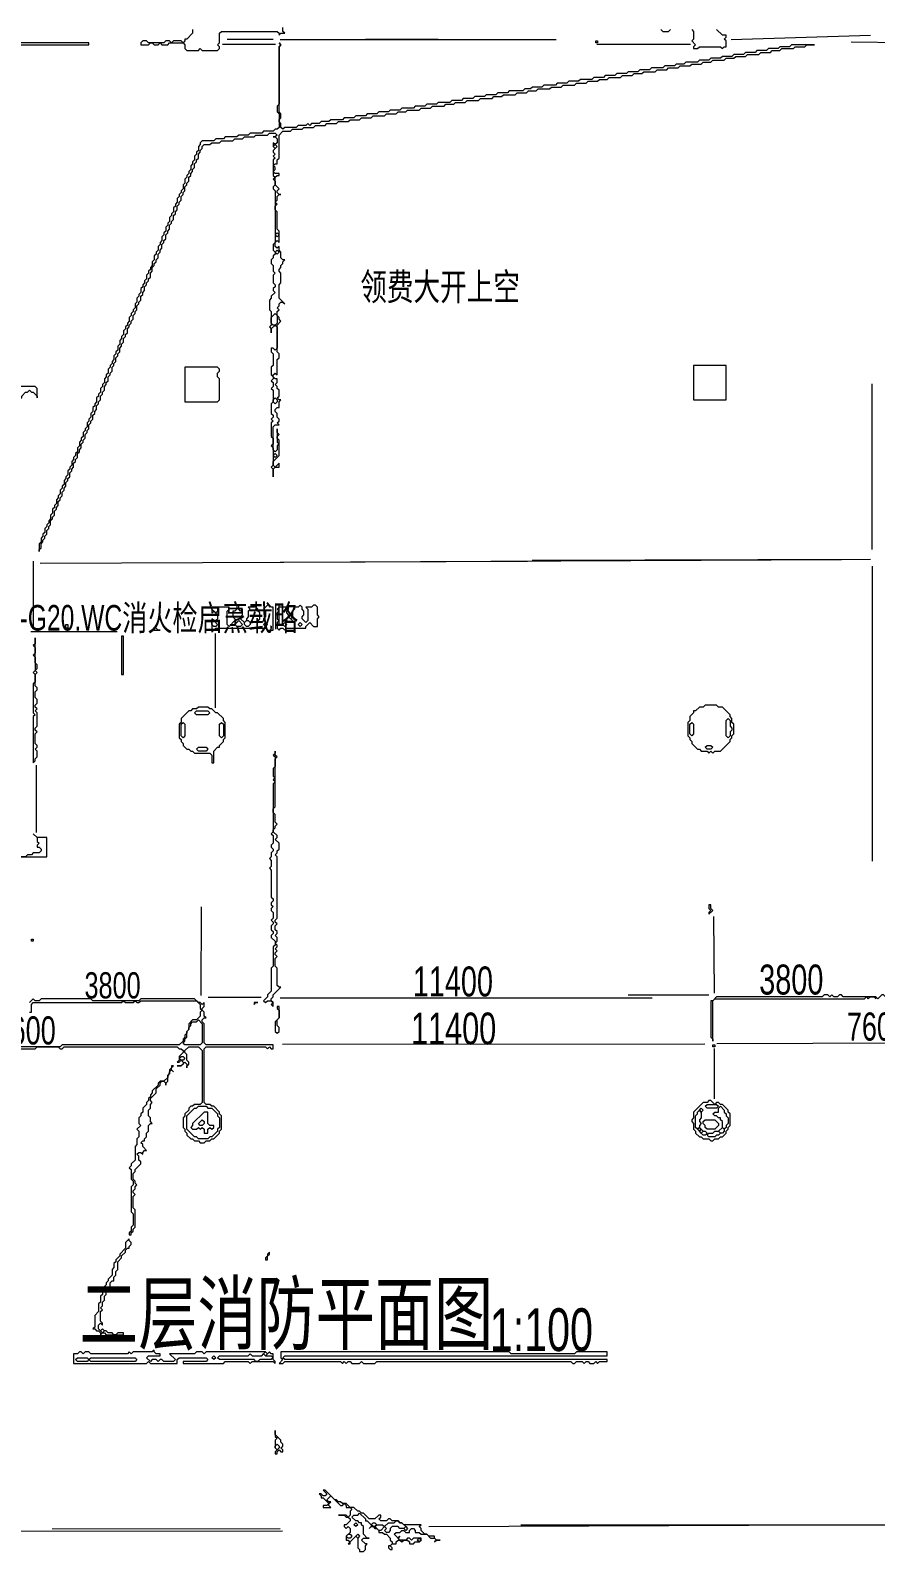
# Model space of a CAD drawing. Extents: x 10 to 1972, y 11 to 1392.
# Drawn here: x 865 to 1306, y 13 to 806 of the extents above; entities that cross this region are included whole.
import ezdxf

# ---------------------------------------------------------------- set-up
doc = ezdxf.new("R2010")
doc.units = 0
for name, color, linetype, lineweight in [('OCR_TEXT', 6, 'Continuous', 0), ('TRACE_CURVE', 6, 'Continuous', 0), ('TRACE_STRAIGHT', 5, 'Continuous', 0), ('TRACE_TEXT_SYMBOL', 6, 'Continuous', 0)]:
    doc.layers.add(name, color=color, linetype=linetype, lineweight=lineweight)
doc.styles.add('wqy-unicode', font='wqy-unicode.lff')

msp = doc.modelspace()

# ---------------------------------------------------------------- linework, layer by layer
at = {"layer": 'TRACE_CURVE', "color": 6}
for points in [[(995, 799), (996, 798), (995, 797), (995, 767), (994, 766), (994, 763), (995, 762), (995, 755), (994, 754), (993, 754), (992, 753), (987, 753), (986, 752), (980, 752), (979, 751), (974, 751), (973, 750), (967, 750), (966, 749), (962, 749), (961, 748), (955, 748), (954, 747), (954, 746), (953, 745), (953, 743), (952, 742), (952, 741), (951, 740), (951, 738), (950, 737), (950, 736), (949, 735), (949, 733), (948, 732), (948, 731), (947, 730), (947, 729), (946, 728), (946, 726), (945, 725), (945, 723), (944, 722), (944, 721), (943, 720), (943, 719), (942, 718), (942, 716), (941, 715), (941, 714), (940, 713), (940, 711), (939, 710), (939, 709), (938, 708), (938, 706), (937, 705), (937, 704), (936, 703), (936, 701), (935, 700), (935, 699), (934, 698), (934, 696)], [(1011, 756), (1010, 757), (1009, 756), (1005, 756), (1004, 755), (998, 755), (997, 754), (996, 755), (996, 757), (995, 758), (995, 759), (996, 760), (996, 762), (995, 763), (995, 797), (996, 798), (995, 799)], [(1149, 777), (1150, 778), (1155, 778), (1156, 779), (1161, 779), (1162, 780), (1166, 780), (1167, 781), (1173, 781), (1174, 782), (1179, 782), (1180, 783), (1184, 783), (1185, 784), (1191, 784), (1192, 785), (1197, 785), (1198, 786), (1203, 786), (1204, 787), (1209, 787), (1210, 788), (1215, 788), (1216, 789), (1220, 789), (1221, 790), (1227, 790), (1228, 791), (1232, 791), (1233, 792), (1238, 792), (1239, 793), (1245, 793), (1246, 794), (1251, 794), (1252, 795), (1256, 795), (1257, 796), (1263, 796), (1264, 797), (1269, 797), (1270, 798), (1274, 798), (1262, 798), (1261, 797), (1256, 797), (1255, 796), (1250, 796), (1249, 795), (1244, 795), (1243, 794), (1238, 794), (1237, 793), (1232, 793), (1231, 792), (1226, 792), (1225, 791), (1220, 791), (1219, 790), (1214, 790), (1213, 789), (1207, 789), (1206, 788), (1202, 788)], [(1202, 788), (1201, 787), (1196, 787), (1195, 786), (1189, 786), (1188, 785), (1183, 785), (1182, 784), (1177, 784), (1176, 783), (1171, 783), (1170, 782), (1165, 782), (1164, 781), (1159, 781), (1158, 780), (1152, 780), (1151, 779), (1146, 779), (1145, 778), (1140, 778), (1139, 777), (1133, 777), (1132, 776), (1127, 776), (1126, 775), (1123, 775), (1122, 774), (1115, 774), (1114, 773), (1109, 773), (1108, 772), (1103, 772), (1102, 771), (1097, 771), (1096, 770), (1091, 770), (1090, 769), (1085, 769), (1084, 768), (1078, 768), (1077, 767), (1072, 767), (1071, 766), (1066, 766), (1065, 765), (1059, 765), (1058, 764), (1053, 764), (1052, 763), (1047, 763), (1046, 762), (1041, 762), (1040, 761), (1035, 761), (1034, 760), (1029, 760), (1028, 759), (1022, 759), (1021, 758), (1017, 758), (1016, 757), (1012, 757), (1011, 756)], [(993, 729), (994, 730), (995, 730), (995, 731), (993, 731), (992, 732), (993, 733), (993, 734), (992, 735), (993, 736), (994, 736), (994, 738), (995, 739), (995, 751), (997, 753), (1001, 753), (1002, 754), (1007, 754), (1008, 755), (1013, 755), (1014, 756), (1019, 756), (1020, 757), (1025, 757), (1026, 758), (1031, 758), (1032, 759), (1037, 759), (1038, 760), (1043, 760), (1044, 761), (1050, 761), (1051, 762), (1056, 762), (1057, 763), (1061, 763), (1062, 764), (1068, 764), (1069, 765), (1074, 765), (1075, 766), (1081, 766), (1082, 767), (1086, 767), (1087, 768), (1092, 768), (1093, 769), (1099, 769), (1100, 770), (1106, 770), (1107, 771), (1111, 771), (1112, 772), (1118, 772), (1119, 773), (1124, 773), (1125, 774), (1129, 774), (1130, 775), (1136, 775), (1137, 776), (1142, 776), (1143, 777), (1149, 777)], [(932, 687), (932, 689), (933, 690), (933, 691), (934, 692), (934, 694), (935, 695), (935, 696), (936, 697), (936, 699), (937, 700), (937, 701), (938, 702), (938, 704), (939, 705), (939, 706), (940, 707), (940, 709), (941, 710), (941, 711), (942, 712), (942, 714), (943, 715), (943, 716), (944, 717), (944, 719), (945, 720), (945, 721), (946, 722), (946, 724), (947, 725), (947, 726), (948, 727), (948, 729), (949, 730), (949, 731), (950, 732), (950, 733), (951, 734), (951, 736), (952, 737), (952, 738), (953, 739), (953, 741), (954, 742), (954, 743), (955, 744), (955, 745), (956, 746), (959, 746), (960, 747), (964, 747), (965, 748), (971, 748), (972, 749), (976, 749), (977, 750), (982, 750), (983, 751), (989, 751), (990, 752), (993, 752), (994, 751), (993, 750)], [(993, 750), (992, 750), (993, 750), (994, 749), (994, 747), (993, 746), (992, 747), (992, 745), (993, 744), (992, 743), (992, 742), (993, 741), (992, 740), (993, 739), (992, 738), (992, 730), (993, 729), (992, 728), (993, 727), (993, 725), (992, 724), (992, 723), (993, 722), (993, 695), (992, 694), (992, 691), (993, 690), (993, 689), (992, 688), (992, 687), (991, 686), (991, 684), (992, 683), (992, 680), (993, 679), (992, 678), (992, 674), (993, 673), (993, 672), (992, 671), (992, 670), (993, 669), (991, 667), (991, 666), (990, 665), (990, 660), (991, 659), (991, 652), (990, 651), (991, 650), (991, 648), (991, 650), (993, 652), (994, 651), (994, 640), (993, 639), (992, 640), (991, 640), (991, 638), (992, 637), (992, 631), (991, 630), (991, 626), (992, 625)], [(994, 620), (993, 621), (994, 622), (994, 624), (993, 624), (992, 625), (992, 626), (993, 627), (994, 626), (994, 634), (995, 635), (995, 637), (994, 638), (994, 652), (996, 654), (995, 655), (995, 656), (994, 657), (994, 659), (995, 660), (994, 661), (995, 662), (995, 663), (996, 664), (997, 664), (998, 663), (995, 666), (995, 673), (996, 674), (996, 679), (995, 680), (995, 681), (996, 682), (996, 683), (997, 684), (997, 685), (998, 686), (997, 686), (996, 687), (996, 690), (995, 691), (995, 693), (994, 692), (993, 693), (993, 695), (994, 696), (995, 695), (995, 701), (994, 702), (994, 711), (993, 712), (993, 714), (994, 715), (993, 716), (994, 717), (994, 719), (995, 720), (996, 720), (995, 720), (994, 721), (994, 722), (995, 723), (993, 725), (993, 729)], [(934, 696), (933, 695), (933, 694), (932, 693), (932, 691), (931, 690), (931, 689), (930, 688), (930, 686), (929, 685), (929, 683), (928, 682), (928, 681), (927, 680), (927, 679), (926, 678), (926, 676), (925, 675), (925, 674), (924, 673), (924, 672), (923, 671), (923, 669), (922, 668), (922, 667), (921, 666), (921, 664), (920, 663), (920, 661), (919, 660), (919, 659), (918, 658), (918, 657), (917, 656), (917, 654), (916, 653), (916, 652), (915, 651), (915, 650), (914, 649), (914, 647), (913, 646), (913, 645), (912, 644), (912, 642), (911, 641), (911, 639), (910, 638), (910, 637), (909, 636), (909, 634), (908, 633), (908, 632), (907, 631), (907, 630), (906, 629), (906, 627), (905, 626), (905, 625), (904, 624), (904, 622), (903, 621), (903, 620), (902, 619)], [(900, 610), (901, 611), (901, 612), (902, 613), (902, 615), (903, 616), (903, 617), (904, 618), (904, 620), (905, 621), (905, 622), (906, 623), (906, 625), (907, 626), (907, 627), (908, 628), (908, 630), (909, 631), (909, 632), (910, 633), (910, 635), (911, 636), (911, 637), (912, 638), (912, 640), (913, 641), (913, 642), (914, 643), (914, 645), (915, 646), (915, 647), (916, 648), (916, 650), (917, 651), (917, 652), (918, 653), (918, 654), (919, 655), (919, 657), (920, 658), (920, 659), (921, 660), (921, 662), (922, 663), (922, 664), (923, 665), (923, 667), (924, 668), (924, 669), (925, 670), (925, 672), (926, 673), (926, 674), (927, 675), (927, 676), (928, 677), (928, 679), (929, 680), (929, 682), (930, 683), (930, 684), (931, 685), (931, 686), (932, 687)], [(902, 619), (902, 617), (901, 616), (901, 615), (900, 614), (900, 612), (899, 611), (899, 610), (898, 609), (898, 607), (897, 606), (897, 604), (896, 603), (896, 602), (895, 601), (895, 599), (894, 598), (894, 597), (893, 596), (893, 594), (892, 593), (892, 592), (891, 591), (891, 589), (890, 588), (890, 586), (889, 585), (889, 584), (888, 583), (888, 582), (887, 581), (887, 579), (886, 578), (886, 577), (885, 576), (885, 574), (884, 573), (884, 572), (883, 571), (883, 569), (882, 568), (882, 567), (881, 566), (881, 564), (880, 563), (880, 562), (879, 561), (879, 559), (878, 558), (878, 557), (877, 556), (877, 554), (876, 553), (876, 551), (875, 550), (875, 549), (874, 548), (874, 547), (873, 546), (873, 544), (872, 543), (872, 542), (871, 541), (871, 539)], [(992, 625), (992, 624), (991, 623), (992, 622), (992, 620), (991, 619), (992, 618), (992, 612), (991, 611), (991, 606), (992, 605), (992, 604), (991, 603), (992, 602), (991, 601), (991, 594), (992, 593), (992, 590), (991, 589), (992, 588), (992, 579), (991, 578), (992, 577), (992, 573), (992, 577), (993, 578), (995, 578), (995, 580), (993, 578), (992, 579), (992, 581), (995, 584), (995, 592), (994, 593), (994, 594), (995, 595), (994, 596), (994, 598), (994, 591), (995, 590), (994, 589), (994, 587), (993, 586), (992, 587), (992, 599), (993, 600), (995, 600), (994, 601), (995, 602), (995, 603), (994, 604), (994, 606), (993, 607), (993, 608), (994, 609), (995, 609), (995, 612), (996, 613), (995, 613), (994, 614), (995, 615), (995, 618), (994, 619), (994, 620)], [(871, 539), (870, 538), (870, 534), (870, 535), (871, 536), (871, 538), (872, 539), (872, 540), (873, 541), (873, 542), (874, 543), (874, 545), (875, 546), (875, 547), (876, 548), (876, 550), (877, 551), (877, 552), (878, 553), (878, 555), (879, 556), (879, 557), (880, 558), (880, 560), (881, 561), (881, 562), (882, 563), (882, 565), (883, 566), (883, 567), (884, 568), (884, 570), (885, 571), (885, 572), (886, 573), (886, 575), (887, 576), (887, 577), (888, 578), (888, 580), (889, 581), (889, 582), (890, 583), (890, 585), (891, 586), (891, 587), (892, 588), (892, 590), (893, 591), (893, 592), (894, 593), (894, 595), (895, 596), (895, 597), (896, 598), (896, 600), (897, 601), (897, 602), (898, 603), (898, 605), (899, 606), (899, 607), (900, 608), (900, 610)], [(993, 430), (993, 429), (992, 428), (993, 427), (993, 422), (992, 421), (992, 417), (993, 416), (992, 415), (993, 414), (992, 413), (992, 388), (991, 387), (992, 386), (992, 382), (991, 381), (991, 380), (992, 379), (992, 378), (991, 377), (991, 375), (990, 374), (991, 373), (991, 370), (990, 369), (991, 368), (991, 354), (992, 353), (992, 352), (991, 351), (991, 350), (992, 349), (991, 348), (991, 347), (992, 346), (992, 343), (991, 342), (992, 341), (992, 340), (991, 339), (991, 337), (992, 336), (992, 335), (991, 334), (991, 333), (993, 331), (993, 329), (992, 328), (992, 318), (991, 317), (991, 305), (989, 303), (989, 302), (987, 300), (988, 299), (989, 300), (991, 300), (992, 299), (991, 298), (992, 297), (992, 299), (991, 300), (991, 301), (992, 302)], [(992, 302), (992, 303), (996, 307), (995, 307), (994, 308), (994, 317), (993, 318), (993, 322), (994, 323), (993, 324), (993, 325), (994, 326), (993, 327), (994, 328), (994, 329), (993, 330), (994, 331), (994, 333), (993, 334), (994, 335), (994, 336), (993, 337), (993, 339), (994, 340), (993, 341), (993, 342), (994, 343), (994, 375), (993, 376), (994, 377), (994, 378), (995, 379), (995, 382), (993, 384), (994, 385), (994, 386), (992, 388), (992, 389), (993, 390), (993, 391), (994, 392), (993, 393), (993, 397), (992, 398), (992, 400), (993, 401), (993, 426), (994, 427), (993, 428), (993, 430)], [(865, 294), (866, 294), (866, 298), (867, 299), (913, 299), (914, 300), (915, 299), (919, 299), (920, 300), (921, 299), (922, 299), (923, 300), (952, 300), (954, 298), (954, 296), (955, 295), (954, 294), (954, 292), (952, 290), (950, 290), (948, 288), (948, 285), (947, 284), (947, 283), (946, 282), (946, 281), (945, 280), (945, 279), (943, 277), (882, 277), (881, 276), (852, 276)], [(867, 301), (865, 299)], [(956, 294), (955, 295), (955, 296), (956, 297), (956, 299), (955, 298), (954, 299), (953, 299), (951, 301), (923, 301), (922, 300), (898, 300), (897, 301), (871, 301), (870, 300), (868, 300), (867, 301)], [(947, 265), (947, 266), (948, 267), (948, 268), (947, 269), (947, 272), (946, 273), (946, 274), (948, 276), (953, 276), (955, 274), (955, 247), (954, 246), (951, 246), (950, 245), (949, 245), (948, 244), (948, 243), (946, 241), (946, 240), (945, 239), (945, 234), (946, 233), (946, 232), (947, 231), (947, 230), (949, 228), (950, 228), (951, 227), (953, 227), (954, 226), (956, 226), (957, 227), (959, 227), (960, 228), (961, 228), (964, 231), (964, 232), (965, 233), (965, 240), (964, 241), (964, 242), (961, 245), (960, 245), (959, 246), (957, 246), (956, 247), (956, 275), (957, 276), (988, 276), (989, 275), (990, 276), (991, 275), (992, 275), (992, 277), (957, 277), (956, 278), (956, 288), (955, 289), (955, 290), (956, 291), (957, 291), (956, 292), (956, 294)], [(846, 275), (868, 275), (869, 276), (880, 276), (881, 275), (882, 275), (883, 276), (942, 276), (943, 275), (944, 275), (945, 274), (945, 273), (943, 271), (943, 269), (942, 268), (943, 268), (944, 269), (945, 268), (945, 267), (944, 266), (942, 266), (944, 266), (946, 268), (947, 267), (947, 265)], [(939, 266), (939, 265), (938, 264), (938, 262), (937, 261), (937, 260), (935, 258), (933, 258), (932, 257), (932, 256), (929, 253), (929, 252), (928, 251), (928, 250), (927, 249), (927, 248), (926, 247), (926, 246), (924, 244), (924, 242), (923, 241), (923, 240), (922, 239), (922, 236), (923, 235), (921, 233), (922, 232), (922, 229), (921, 228), (921, 225), (920, 224), (920, 217), (918, 215), (918, 214), (917, 213), (918, 212), (918, 207), (919, 206), (919, 204), (918, 203), (918, 190), (919, 189), (919, 183), (918, 182), (918, 180), (917, 179), (917, 178), (918, 178), (918, 179), (919, 180), (919, 181), (920, 182), (920, 191), (919, 192), (919, 198), (920, 199), (919, 200), (919, 201), (920, 202), (920, 203), (921, 204), (920, 205), (920, 206), (919, 207)], [(919, 207), (919, 210), (920, 211), (920, 212), (923, 215), (923, 216), (922, 217), (922, 219), (921, 220), (922, 221), (923, 221), (924, 220), (924, 221), (925, 222), (926, 222), (924, 224), (924, 225), (923, 226), (924, 227), (925, 227), (925, 228), (926, 229), (926, 231), (927, 232), (927, 235), (928, 236), (929, 236), (928, 237), (928, 239), (927, 240), (927, 243), (928, 244), (928, 246), (929, 247), (928, 248), (928, 249), (931, 252), (931, 254), (933, 256), (933, 257), (934, 258), (935, 258), (936, 257), (936, 256), (936, 257), (937, 258), (937, 261), (938, 262), (938, 263), (939, 264), (940, 263), (939, 264), (939, 265), (940, 266), (939, 266)]]:
    msp.add_lwpolyline(points, dxfattribs=at)
for points in [[(992, 745), (993, 746), (994, 745), (993, 744)], [(993, 699), (994, 700), (995, 699), (994, 698)], [(993, 690), (994, 691), (995, 690), (994, 689)], [(993, 658), (994, 657), (994, 653), (993, 652), (992, 652), (991, 653), (991, 656)], [(992, 613), (993, 614), (994, 613), (994, 612), (993, 611), (992, 612)], [(992, 584), (993, 585), (994, 584), (993, 583)], [(868, 489), (868, 486), (867, 485), (868, 484), (868, 481), (867, 480), (868, 479), (868, 472), (867, 471), (868, 470), (868, 466), (867, 465), (867, 450), (868, 449), (867, 448), (867, 424), (868, 425), (868, 426), (869, 427), (869, 430), (868, 431), (869, 432), (869, 433), (868, 434), (868, 439), (869, 440), (868, 441), (868, 442), (869, 443), (869, 450), (868, 451), (869, 452), (868, 453), (868, 454), (869, 455), (869, 457), (868, 458), (868, 461), (869, 462), (869, 463), (868, 464), (868, 470), (869, 471), (868, 472), (869, 473), (869, 475), (868, 476)], [(952, 289), (953, 290), (955, 288), (955, 278), (954, 277), (946, 277), (945, 278), (946, 279), (946, 280), (947, 281), (947, 284), (948, 285), (948, 286), (949, 287), (949, 288), (950, 289)], [(943, 270), (944, 271), (945, 271), (946, 270), (945, 269), (944, 269)], [(952, 244), (953, 245), (957, 245), (958, 244), (960, 244), (963, 241), (963, 240), (964, 239), (964, 234), (963, 233), (963, 232), (960, 229), (959, 229), (958, 228), (953, 228), (952, 229), (951, 229), (947, 233), (947, 240), (951, 244)]]:
    msp.add_lwpolyline(points, close=True, dxfattribs=at)
at = {"layer": 'TRACE_STRAIGHT', "color": 5}
for p, q in [((968, 801), (992, 801)), ((995.62, 800.79), (1139.38, 800.82)), ((1040, 801), (1078, 801)), ((1230.6, 800.85), (1303.15, 803.03)), ((965.63, 798.39), (993.13, 798.42)), ((1160.62, 798.38), (1209.38, 798.42)), ((1293.11, 799.54), (1320.63, 799.27)), ((1304.03, 535.13), (1304.1, 621.38)), ((867, 529), (867, 495)), ((870.63, 527.91), (1124.39, 528.92)), ((995.61, 528.51), (1288.12, 529.94)), ((1126.88, 529.5), (1303.14, 530.02)), ((1304.03, 526.37), (1304.08, 372.62)), ((865.62, 492.4), (910.62, 492.3)), ((961.71, 491.38), (961.72, 452.62)), ((868.58, 387.62), (868.73, 422.63)), ((954.52, 302.63), (954.55, 348.88)), ((1221.45, 343.88), (1221.79, 303.87)), ((958.12, 301.86), (985.63, 301.85)), ((995.62, 301.43), (1189.38, 301.49)), ((1177, 303), (1219, 303)), ((996.87, 277.34), (1216.87, 277.6)), ((1223.13, 277.71), (1395.63, 278.39)), ((1221.66, 275.13), (1221.75, 248.87)), ((876.87, 24.82), (995.62, 24.96)), ((1073.12, 26.08), (1873.12, 29.31)), ((1121, 27), (1319, 27)), ((625.63, 23.57), (996.88, 23.74))]:
    msp.add_line(p, q, dxfattribs=at)
at = {"layer": 'TRACE_TEXT_SYMBOL', "color": 6}
for points in [[(940, 800), (939, 799), (938, 800), (936, 800), (935, 799), (927, 799), (926, 800), (924, 800), (923, 799), (923, 798), (927, 798), (928, 799), (929, 799), (930, 798), (932, 798), (933, 799), (934, 798), (937, 798), (938, 799), (945, 799), (946, 798), (946, 796), (947, 795), (953, 795), (954, 796), (955, 795), (963, 795), (964, 796), (964, 797), (963, 798), (964, 799), (964, 804), (965, 805), (994, 805), (995, 804), (995, 803), (996, 804), (998, 804), (997, 805), (997, 807)], [(950, 806), (950, 804), (947, 801), (946, 801), (946, 800), (945, 799), (944, 800), (940, 800)], [(1194, 806), (1195, 805), (1198, 805), (1199, 806)], [(1210, 806), (1211, 805), (1211, 801), (1210, 800), (1212, 798), (1211, 797), (1211, 796), (1213, 796), (1214, 797), (1225, 797), (1226, 796), (1227, 797), (1228, 797), (1228, 800), (1227, 801), (1228, 802), (1228, 803), (1226, 803), (1223, 806)], [(1279, 303), (1278, 302), (1223, 302), (1221, 300), (1220, 300), (1220, 281), (1221, 280), (1221, 279), (1221, 300), (1222, 301), (1300, 301), (1301, 302), (1302, 301), (1303, 302), (1305, 302), (1306, 301)], [(1311, 302), (1310, 303), (1309, 303), (1307, 301), (1306, 302), (1289, 302), (1288, 303), (1287, 303), (1286, 302), (1284, 302), (1283, 303), (1282, 302), (1281, 303), (1279, 303)], [(917, 176), (915, 174), (915, 171), (912, 168), (912, 167), (910, 165), (910, 164), (909, 163), (909, 161), (908, 160), (908, 157), (906, 155), (906, 154), (905, 153), (905, 152), (903, 150), (903, 147), (902, 146), (902, 143), (901, 142), (901, 138), (899, 136), (899, 130), (898, 129), (899, 129), (900, 128), (901, 128), (902, 127), (902, 126), (903, 127), (904, 127), (905, 126), (914, 126), (914, 127), (911, 127), (910, 126), (909, 126), (908, 127), (906, 127), (905, 128), (904, 128), (903, 129), (902, 128), (901, 129), (901, 131), (902, 132), (903, 131), (903, 132), (902, 133), (902, 138), (903, 139), (902, 140), (903, 141), (903, 143), (904, 144), (904, 146), (905, 147), (905, 148), (906, 149), (906, 150), (907, 151), (907, 153), (908, 154), (909, 154)], [(909, 154), (909, 156), (910, 157), (910, 159), (911, 160), (911, 164), (913, 166), (913, 167), (915, 169), (915, 170), (916, 171), (917, 171), (917, 172), (918, 173), (918, 174), (917, 175), (917, 176)], [(1018, 45), (1020, 43), (1019, 42), (1018, 42), (1017, 43), (1016, 43), (1017, 42), (1017, 41), (1018, 41), (1021, 38), (1020, 37), (1018, 37), (1018, 36), (1022, 36), (1021, 37), (1021, 38), (1022, 39), (1021, 39), (1020, 40), (1022, 42), (1027, 37), (1028, 37), (1029, 38), (1030, 37), (1030, 36), (1032, 36), (1033, 35), (1032, 34), (1032, 32), (1031, 31), (1030, 32), (1026, 32), (1029, 32), (1030, 31), (1031, 31), (1032, 30), (1032, 29), (1030, 27), (1029, 27), (1029, 26), (1030, 25), (1031, 26), (1032, 25), (1032, 23), (1030, 21), (1030, 19), (1031, 19), (1032, 18), (1031, 17), (1032, 17), (1032, 18), (1035, 21), (1036, 20), (1036, 15), (1037, 14), (1037, 13), (1039, 13), (1040, 14), (1040, 16), (1041, 17), (1040, 17), (1038, 19), (1039, 20), (1042, 20)], [(1055, 22), (1056, 23), (1058, 23), (1059, 24), (1060, 24), (1061, 23), (1063, 23), (1063, 24), (1064, 25), (1065, 25), (1066, 24), (1066, 23), (1068, 23), (1069, 22), (1072, 22), (1074, 20), (1076, 20), (1077, 19), (1076, 18), (1077, 19), (1079, 19), (1077, 19), (1076, 20), (1076, 21), (1073, 21), (1072, 22), (1071, 22), (1069, 24), (1069, 25), (1068, 26), (1069, 27), (1060, 27), (1059, 28), (1058, 28), (1057, 29), (1054, 29), (1053, 30), (1052, 30), (1051, 29), (1048, 29), (1047, 30), (1048, 31), (1048, 32), (1047, 32), (1045, 30), (1042, 30), (1039, 33), (1038, 33), (1037, 34), (1036, 34), (1034, 36), (1032, 36), (1030, 38), (1028, 38), (1027, 39), (1026, 39), (1025, 40), (1024, 40), (1019, 45), (1018, 45)], [(1042, 20), (1041, 20), (1039, 22), (1039, 26), (1038, 27), (1038, 28), (1037, 28), (1036, 29), (1035, 29), (1033, 31), (1034, 32), (1036, 32), (1037, 33), (1040, 30), (1040, 29), (1041, 29), (1043, 27), (1043, 26), (1042, 25), (1043, 26), (1044, 26), (1045, 25), (1046, 25), (1047, 24), (1047, 23), (1049, 23), (1050, 22), (1051, 22), (1053, 20), (1053, 19), (1054, 18), (1054, 17), (1053, 16), (1052, 16), (1052, 15), (1053, 14), (1054, 14), (1054, 15), (1053, 16), (1054, 17), (1056, 17), (1056, 18), (1057, 19), (1058, 19), (1059, 18), (1060, 19), (1062, 19), (1063, 18), (1063, 17), (1065, 17), (1066, 18), (1068, 18), (1069, 19), (1069, 20), (1065, 20), (1064, 19), (1063, 20), (1062, 20), (1061, 19), (1058, 19), (1057, 20), (1058, 21), (1057, 20), (1055, 22)]]:
    msp.add_lwpolyline(points, dxfattribs=at)
for points in [[(853, 799), (853, 798), (896, 798), (896, 799)], [(1160, 800), (1161, 800), (1161, 799), (1160, 799)], [(946, 630), (946, 612), (963, 612), (964, 613), (964, 624), (963, 625), (963, 627), (964, 628), (964, 629), (963, 630)], [(1211, 631), (1211, 613), (1228, 613), (1228, 631)], [(849, 621), (848, 620), (848, 614), (861, 614), (861, 615), (863, 617), (864, 617), (865, 618), (866, 617), (867, 617), (869, 615), (869, 614), (869, 619), (868, 620), (851, 620), (850, 621)], [(973, 506), (973, 504), (972, 503), (971, 503), (971, 500), (972, 499), (972, 498), (969, 495), (968, 496), (968, 503), (969, 504), (969, 505), (963, 505), (963, 503), (962, 502), (960, 504), (960, 505), (960, 502), (961, 503), (963, 501), (963, 499), (962, 498), (961, 498), (960, 499), (960, 492), (962, 494), (988, 494), (989, 493), (992, 493), (992, 505), (991, 505), (990, 506), (989, 506), (987, 504), (988, 503), (988, 500), (987, 499), (987, 498), (986, 497), (985, 497), (984, 498), (985, 499), (985, 502), (984, 503), (984, 504), (983, 505), (983, 506), (982, 505), (979, 505), (980, 504), (979, 503), (979, 500), (978, 499), (978, 498), (977, 497), (975, 499), (975, 500), (976, 501), (976, 504), (975, 503), (974, 504), (974, 506)], [(1006, 506), (1005, 505), (1003, 505), (1003, 504), (1002, 503), (1002, 500), (1001, 499), (1000, 500), (1000, 501), (999, 502), (999, 503), (1000, 504), (1000, 505), (995, 505), (994, 504), (995, 503), (994, 502), (994, 499), (995, 498), (994, 497), (994, 494), (995, 493), (996, 494), (997, 494), (998, 493), (999, 494), (1009, 494), (1009, 495), (1011, 497), (1013, 495), (1015, 495), (1015, 499), (1016, 500), (1015, 501), (1015, 505), (1014, 506), (1013, 506), (1012, 505), (1009, 505), (1010, 504), (1010, 498), (1009, 497), (1007, 499), (1007, 500), (1008, 501), (1008, 503), (1007, 504), (1007, 505)], [(999, 499), (1000, 500), (1002, 498), (1001, 497), (1000, 497), (999, 498)], [(884, 496), (885, 496), (885, 494), (884, 494)], [(930, 494), (930, 493), (933, 493), (932, 493), (931, 494)], [(960, 497), (961, 498), (963, 496), (962, 495), (961, 495), (960, 496)], [(974, 498), (976, 496), (975, 495), (973, 495), (972, 496)], [(977, 497), (978, 498), (979, 498), (980, 497), (980, 496), (979, 495), (978, 495), (977, 496)], [(987, 496), (988, 497), (989, 496), (988, 495)], [(997, 496), (998, 497), (999, 496), (998, 495)], [(1005, 496), (1006, 497), (1007, 496), (1006, 495)], [(913, 490), (913, 470), (914, 470), (914, 490)], [(953, 453), (952, 452), (950, 452), (949, 451), (948, 451), (944, 447), (944, 445), (943, 444), (943, 437), (944, 436), (944, 435), (945, 434), (945, 433), (947, 431), (948, 431), (949, 430), (950, 430), (951, 429), (959, 429), (960, 428), (960, 424), (961, 424), (961, 430), (963, 432), (964, 432), (964, 433), (966, 435), (966, 436), (967, 437), (967, 445), (966, 446), (966, 447), (963, 450), (962, 450), (960, 452), (959, 452), (958, 453)], [(1217, 454), (1216, 453), (1214, 453), (1212, 451), (1211, 451), (1211, 450), (1209, 448), (1209, 446), (1208, 445), (1208, 438), (1209, 437), (1209, 436), (1210, 435), (1210, 434), (1213, 431), (1214, 431), (1215, 430), (1218, 430), (1219, 429), (1220, 430), (1221, 429), (1222, 430), (1225, 430), (1230, 435), (1230, 436), (1231, 437), (1231, 438), (1232, 439), (1232, 444), (1231, 445), (1231, 447), (1230, 448), (1230, 449), (1226, 453), (1224, 453), (1223, 454)], [(944, 444), (945, 445), (946, 444), (946, 438), (945, 437), (944, 438)], [(951, 450), (952, 451), (958, 451), (959, 450), (958, 449), (952, 449)], [(964, 444), (965, 445), (966, 444), (966, 438), (965, 437), (964, 438)], [(1209, 444), (1210, 445), (1211, 444), (1211, 439), (1210, 438), (1209, 439)], [(1228, 446), (1229, 447), (1230, 446), (1230, 443), (1231, 442), (1231, 441), (1230, 440), (1230, 438), (1229, 437), (1228, 438)], [(952, 431), (953, 432), (957, 432), (958, 431), (957, 430), (953, 430)], [(1217, 432), (1218, 433), (1220, 433), (1221, 432), (1220, 431), (1218, 431)], [(867, 387), (869, 385), (869, 383), (870, 382), (869, 381), (869, 380), (870, 380), (871, 379), (871, 378), (870, 377), (867, 377), (866, 376), (864, 376), (863, 375), (857, 375), (874, 375), (874, 385), (869, 385)], [(1219, 350), (1219, 348), (1220, 347), (1219, 346), (1219, 345), (1221, 347), (1220, 348), (1220, 350)], [(866, 332), (867, 332), (867, 331), (866, 331)], [(982, 299), (982, 298), (983, 299), (984, 299)], [(994, 297), (994, 296), (995, 295), (995, 291), (993, 289), (993, 284), (994, 283), (995, 284), (995, 286), (994, 287), (994, 290), (995, 291), (995, 297)], [(1221, 277), (1222, 277), (1222, 276), (1221, 276)], [(1219, 248), (1218, 247), (1216, 247), (1211, 242), (1211, 239), (1210, 238), (1210, 237), (1211, 236), (1211, 233), (1212, 232), (1212, 231), (1214, 229), (1215, 229), (1216, 228), (1219, 228), (1220, 227), (1221, 227), (1222, 228), (1224, 228), (1225, 229), (1226, 229), (1228, 231), (1228, 232), (1229, 233), (1229, 234), (1230, 235), (1230, 241), (1229, 242), (1229, 243), (1226, 246), (1225, 246), (1224, 247), (1223, 247), (1222, 246), (1220, 248)], [(1217, 245), (1218, 246), (1223, 246), (1224, 245), (1223, 244), (1218, 244)], [(956, 242), (950, 236), (950, 235), (949, 234), (950, 233), (952, 233), (953, 234), (954, 233), (955, 234), (956, 233), (956, 231), (958, 231), (958, 233), (959, 234), (960, 233), (961, 234), (961, 235), (959, 235), (958, 236), (958, 242)], [(955, 238), (956, 237), (956, 236), (955, 235), (954, 235), (953, 236)], [(1213, 242), (1214, 243), (1215, 242), (1215, 239), (1214, 238), (1214, 237), (1215, 236), (1214, 235), (1214, 234), (1213, 233), (1212, 234), (1212, 240), (1213, 241)], [(1214, 243), (1215, 244), (1216, 243), (1215, 242)], [(1216, 237), (1217, 238), (1222, 238), (1224, 236), (1224, 235), (1222, 233), (1218, 233), (1217, 234), (1217, 235), (1216, 236)], [(1224, 244), (1225, 245), (1227, 243), (1227, 242), (1228, 241), (1228, 240), (1229, 239), (1229, 236), (1228, 235), (1228, 234), (1227, 233), (1226, 234), (1226, 237), (1225, 238), (1225, 239), (1224, 239), (1223, 240), (1222, 240), (1221, 241), (1222, 242), (1224, 242)], [(1213, 233), (1214, 234), (1215, 233), (1214, 232)], [(1214, 232), (1215, 233), (1216, 232), (1215, 231)], [(1215, 231), (1216, 232), (1217, 232), (1218, 231), (1217, 230), (1216, 230)], [(1221, 231), (1222, 232), (1224, 232), (1225, 231), (1224, 230), (1223, 230), (1222, 229), (1219, 229), (1218, 230), (1219, 231)], [(1226, 234), (1227, 233), (1227, 232), (1226, 231), (1225, 231), (1224, 232)], [(990, 169), (989, 168), (989, 167), (988, 166), (988, 165), (989, 165), (989, 167), (990, 168)], [(902, 128), (903, 129), (904, 128), (903, 127)], [(930, 118), (929, 117), (919, 117), (918, 116), (917, 117), (916, 116), (897, 116), (896, 117), (894, 117), (893, 116), (892, 117), (891, 117), (890, 116), (888, 116), (888, 111), (926, 111), (927, 112), (928, 111), (942, 111), (942, 113), (943, 114), (957, 114), (958, 113), (957, 112), (945, 112), (945, 111), (966, 111), (967, 112), (979, 112), (980, 111), (981, 112), (992, 112), (993, 111), (993, 112), (992, 113), (992, 116), (991, 116), (990, 117), (989, 116), (988, 117), (957, 117), (956, 116), (955, 117), (952, 117), (951, 116), (938, 116), (941, 113), (940, 112), (935, 112), (934, 113), (933, 113), (932, 112), (931, 113), (929, 113), (928, 112), (926, 114), (927, 115), (933, 115), (933, 116), (931, 116), (930, 117)], [(889, 113), (890, 114), (895, 114), (896, 113), (895, 112), (890, 112)], [(896, 113), (897, 114), (920, 114), (921, 113), (920, 112), (897, 112)], [(960, 114), (961, 115), (962, 114), (961, 113)], [(979, 115), (980, 116), (981, 115), (986, 115), (987, 116), (988, 115), (991, 115), (992, 114), (991, 113), (985, 113), (984, 112), (983, 112), (982, 113), (964, 113), (963, 114), (964, 115)], [(987, 116), (988, 117), (989, 116), (988, 115)], [(996, 117), (996, 114), (997, 113), (995, 111), (997, 111), (998, 112), (1027, 112), (1028, 111), (1029, 112), (1030, 111), (1031, 112), (1032, 112), (1033, 111), (1037, 111), (1038, 112), (1039, 111), (1045, 111), (1046, 112), (1147, 112), (1148, 111), (1149, 111), (1150, 112), (1153, 112), (1154, 111), (1155, 112), (1156, 112), (1157, 111), (1159, 111), (1160, 112), (1161, 111), (1162, 112), (1166, 112), (1166, 113), (998, 113), (997, 114), (998, 115), (1166, 115), (1166, 117), (1150, 117), (1149, 116), (1116, 116), (1115, 117)], [(993, 76), (993, 73), (994, 72), (993, 71), (993, 67), (994, 66), (993, 65), (993, 64), (994, 64), (994, 65), (995, 66), (996, 65), (997, 65), (997, 66), (996, 67), (997, 68), (997, 69), (996, 70), (996, 71), (993, 74)], [(993, 68), (994, 69), (995, 68), (995, 67), (994, 66), (993, 67)], [(1034, 27), (1035, 28), (1036, 27), (1035, 26)], [(1043, 27), (1044, 28), (1045, 28), (1046, 27), (1045, 26), (1044, 26)], [(1045, 26), (1046, 27), (1049, 27), (1050, 26), (1048, 24), (1047, 24)], [(1055, 28), (1056, 29), (1057, 29), (1058, 28), (1059, 28), (1061, 26), (1060, 25), (1058, 25), (1057, 26), (1054, 26), (1053, 25), (1053, 24), (1052, 23), (1051, 23), (1050, 24), (1051, 25), (1050, 26), (1052, 28)], [(1060, 25), (1061, 26), (1062, 25), (1061, 24)], [(1030, 21), (1031, 22), (1032, 22), (1033, 21), (1032, 20), (1031, 20)], [(1035, 21), (1036, 22), (1037, 21), (1036, 20)], [(1067, 19), (1068, 20), (1069, 19), (1068, 18)]]:
    msp.add_lwpolyline(points, close=True, dxfattribs=at)

# ---------------------------------------------------------------- texts
at = {"layer": 'OCR_TEXT', "color": 6, "style": 'wqy-unicode', "width": 0.72}
for s, height, p in [('领费大开上空', 14.111, (1037.36, 664.93)), ('NH-BV-4x2.5-G20.WC消火检启烹载略', 13.3275, (784.25, 492.82)), ('11400', 15.618, (1064.68, 302.21)), ('3800', 15.618, (1245.17, 303.21)), ('3800', 13.666, (893.65, 301.18)), ('11400', 16.594, (1063.75, 277.22)), ('7600', 14.642, (1290.83, 279.2)), ('7600', 14.642, (847.33, 277.2)), ('二层消防平面图', 31.359, (890.95, 121.46)), ('1:100', 22.306, (1104.84, 117.45))]:
    msp.add_text(s, height=height, dxfattribs=at).set_placement(p)

doc.saveas('drawing.dxf')
